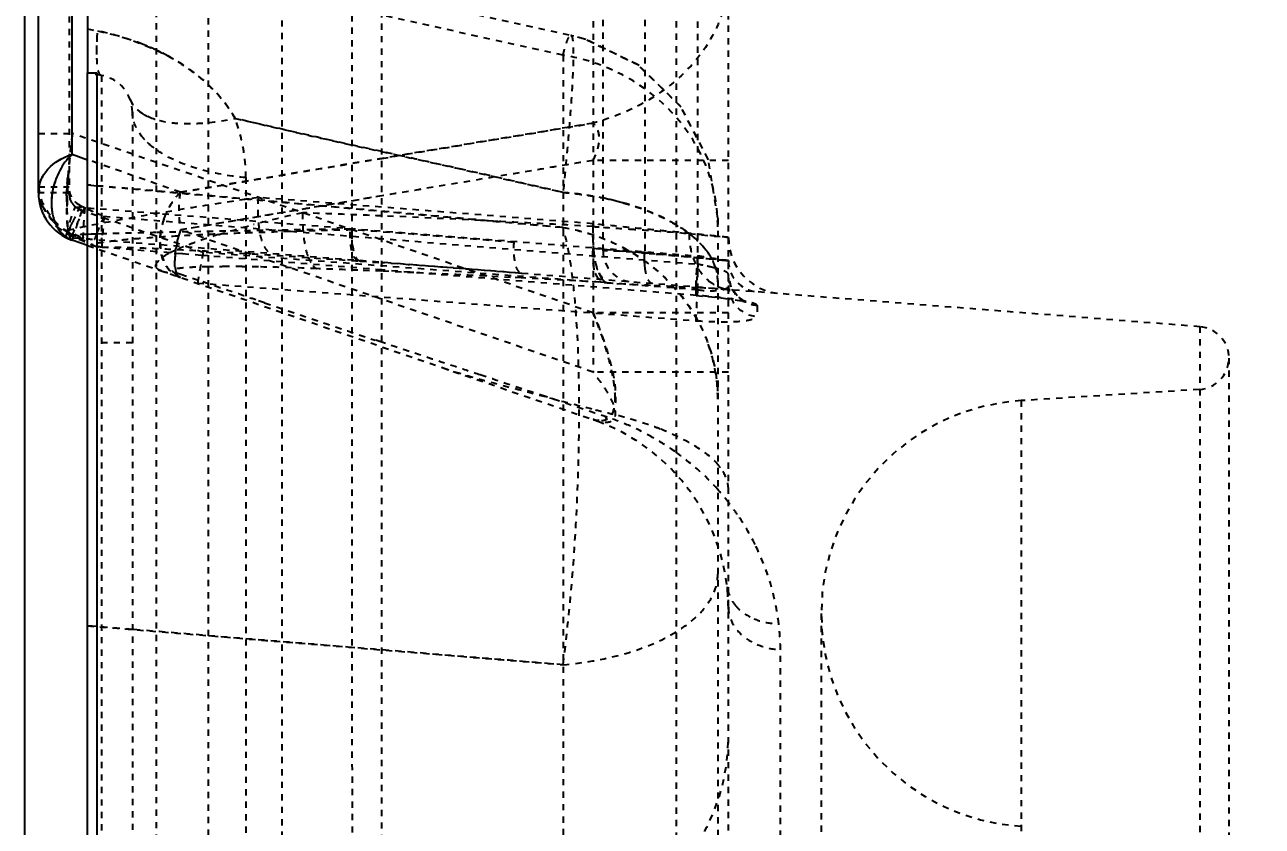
# Model space of a CAD drawing. Header units: millimetres. Extents: x 2748 to 3320, y 1427 to 1884.
# Drawn here: x 3198.16 to 3217.99, y 1723.69 to 1736.53 of the extents above; entities that cross this region are included whole.
import ezdxf

# ---------------------------------------------------------------- set-up
doc = ezdxf.new("R2010")
doc.units = ezdxf.units.MM
doc.linetypes.add('HIDDEN', pattern=[0.2, 0.1, -0.1])
doc.layers.add('21', color=7, linetype='Continuous')
doc.styles.get("Standard").update_dxf_attribs({"font": 'arial.ttf'})
doc.dimstyles.get("Standard").update_dxf_attribs({"dimtxt": 0.18, "dimasz": 0.18, "dimexe": 0.18, "dimexo": 0.0625, "dimgap": 0.09, "dimtad": 0, "dimtih": 1, "dimtoh": 1, "dimzin": 0, "dimdsep": 46, "dimtxsty": 'Standard', "dimcen": 0.09, "dimadec": 0, "dimazin": 0, "dimtfac": 1, "dimtofl": 0, "dimtmove": 0, "dimatfit": 3, "dimfxl": 0, "dimtolj": 1, "dimtzin": 0, "dimarcsym": 0})

# ---------------------------------------------------------------- blocks, each defined once
blk = doc.blocks.new('*D73')
at = {"color": 4, "lineweight": -2, "transparency": 16777216}
for p, q in [((3198.159, 1671.534), (3198.159, 1846.419)), ((3206.159, 1846.419), (3218.266, 1846.419)), ((3268.164, 1846.419), (3243.652, 1846.419)), ((3276.164, 1820.676), (3276.164, 1846.419))]:
    blk.add_line(p, q, dxfattribs=at)
at = {"color": 4, "transparency": 16777216}
for points in [[(3206.159, 1847.752), (3206.159, 1845.085), (3198.159, 1846.419)], [(3268.164, 1847.752), (3268.164, 1845.085), (3276.164, 1846.419)]]:
    blk.add_solid(points, dxfattribs=at)
at = {"layer": 'Defpoints', "color": 0, "transparency": 16777216}
for p in [(3276.164, 1846.419), (3276.164, 1820.676), (3198.159, 1671.534)]:
    blk.add_point(p, dxfattribs=at)
at = {"color": 6, "transparency": 16777216, "insert": (3230.959, 1846.419), "char_height": 8, "attachment_point": 5}
blk.add_mtext('\\A1;78.01', dxfattribs=at)

msp = doc.modelspace()

# ---------------------------------------------------------------- linework, layer by layer
at = {"layer": '21', "color": 8, "linetype": 'HIDDEN'}
for p, q in [((3203.394, 1774.883), (3203.407, 1698.918)), ((3203.881, 1699.048), (3203.881, 1774.383)), ((3200.269, 1586.253), (3200.269, 1773.081)), ((3202.279, 1759.399), (3202.279, 1586.253)), ((3201.099, 1758.635), (3201.099, 1621.184)), ((3208.604, 1676.887), (3208.604, 1757.231)), ((3209.434, 1618.215), (3209.434, 1756.243)), ((3207.424, 1748.806), (3207.424, 1732.907)), ((3208.094, 1748.806), (3208.094, 1732.881)), ((3208.945, 1732.282), (3208.945, 1746.223)), ((3207.265, 1743.986), (3207.265, 1730.964)), ((3198.869, 1742.063), (3198.869, 1733.837)), ((3199.164, 1738.064), (3206.91, 1736.359)), ((3206.785, 1736.042), (3199.164, 1737.721)), ((3199.164, 1736.462), (3199.326, 1736.432)), ((3206.785, 1736.042), (3206.785, 1706.56)), ((3199.164, 1735.717), (3199.164, 1735.757)), ((3199.388, 1735.717), (3199.164, 1735.757)), ((3199.314, 1735.747), (3199.314, 1735.757)), ((3199.388, 1735.717), (3199.388, 1711.417)), ((3199.884, 1735.126), (3199.884, 1712.008)), ((3198.379, 1734.787), (3198.921, 1734.787)), ((3207.265, 1731.914), (3198.921, 1734.787)), ((3200.653, 1733.844), (3199.164, 1734.367)), ((3209.434, 1734.355), (3207.265, 1734.355)), ((3199.314, 1733.95), (3199.884, 1733.899)), ((3201.702, 1734.08), (3201.702, 1711.817)), ((3198.379, 1733.933), (3198.43, 1733.643)), ((3198.379, 1733.933), (3198.869, 1733.933)), ((3198.869, 1733.837), (3198.379, 1733.837)), ((3207.265, 1733.34), (3201.899, 1733.762)), ((3198.429, 1733.644), (3198.667, 1733.296)), ((3198.43, 1733.64), (3198.67, 1733.294)), ((3198.97, 1733.611), (3208.945, 1732.826)), ((3201.019, 1732.881), (3199.072, 1733.552)), ((3199.428, 1733.462), (3208.945, 1732.692)), ((3209.264, 1733.429), (3209.264, 1706.117)), ((3198.671, 1733.293), (3198.846, 1733.179)), ((3198.844, 1733.18), (3198.92, 1733.144)), ((3198.86, 1733.199), (3198.846, 1733.179)), ((3198.846, 1733.179), (3198.846, 1733.179)), ((3198.856, 1733.226), (3198.86, 1733.199)), ((3199.222, 1733.172), (3199.146, 1733.169)), ((3199.302, 1733.174), (3199.222, 1733.172)), ((3199.389, 1733.177), (3199.302, 1733.174)), ((3199.438, 1733.178), (3199.389, 1733.177)), ((3207.265, 1730.964), (3200.653, 1733.24)), ((3208.806, 1733.184), (3209.434, 1733.121)), ((3216.99, 1731.69), (3198.819, 1733.12)), ((3198.92, 1733.144), (3198.92, 1733.145)), ((3199.093, 1733.099), (3198.92, 1733.144)), ((3199.164, 1732.993), (3207.265, 1730.204)), ((3199.243, 1733), (3199.25, 1733.008)), ((3199.402, 1732.962), (3199.401, 1732.961)), ((3199.884, 1732.923), (3199.402, 1732.962)), ((3200.269, 1732.892), (3199.884, 1732.923)), ((3200.684, 1732.858), (3200.269, 1732.892)), ((3200.988, 1732.834), (3200.684, 1732.858)), ((3203.881, 1732.6), (3200.988, 1732.834)), ((3208.945, 1732.282), (3201.019, 1732.881)), ((3209.434, 1732.749), (3207.265, 1732.947)), ((3207.265, 1732.947), (3207.443, 1732.931)), ((3208.094, 1732.881), (3207.424, 1732.907)), ((3207.443, 1732.931), (3208.162, 1732.865)), ((3208.162, 1732.865), (3208.277, 1732.855)), ((3208.277, 1732.855), (3209.289, 1732.763)), ((3208.945, 1732.826), (3209.434, 1732.749)), ((3209.434, 1732.749), (3208.945, 1732.826)), ((3209.266, 1732.766), (3209.324, 1732.76)), ((3209.289, 1732.763), (3209.434, 1732.749)), ((3203.881, 1732.579), (3203.496, 1732.596)), ((3203.534, 1732.741), (3203.881, 1732.715)), ((3208.919, 1732.193), (3203.881, 1732.6)), ((3204.393, 1732.557), (3203.881, 1732.579)), ((3200.66, 1732.525), (3200.578, 1732.553)), ((3200.942, 1732.431), (3200.66, 1732.525)), ((3200.929, 1732.391), (3208.919, 1731.787)), ((3206.115, 1732.473), (3205.945, 1732.482)), ((3207.489, 1732.396), (3207.387, 1732.402)), ((3208.919, 1732.193), (3208.917, 1732.192)), ((3208.917, 1732.191), (3209.118, 1732.174)), ((3209.118, 1732.174), (3209.356, 1732.148)), ((3202.001, 1732.073), (3201.863, 1732.12)), ((3209.668, 1732.1), (3209.704, 1732.091)), ((3209.897, 1732.028), (3209.897, 1731.853)), ((3209.434, 1731.914), (3207.265, 1731.914)), ((3216.99, 1731.69), (3216.99, 1613.962)), ((3199.884, 1731.43), (3199.314, 1731.43)), ((3203.878, 1731.442), (3203.774, 1731.477)), ((3217.454, 1731.188), (3217.454, 1614.465)), ((3209.434, 1730.964), (3207.265, 1730.964)), ((3216.982, 1730.685), (3214.126, 1730.506)), ((3207.296, 1730.306), (3206.502, 1730.571)), ((3214.126, 1730.506), (3214.126, 1615.146)), ((3207.489, 1730.242), (3207.296, 1730.306)), ((3210.922, 1727.096), (3210.922, 1618.556)), ((3199.884, 1726.839), (3199.314, 1726.885)), ((3210.268, 1720.119), (3210.268, 1726.514))]:
    msp.add_line(p, q, dxfattribs=at)
at = {"layer": '21', "color": 7, "linetype": 'Continuous'}
for p, q in [((3199.164, 1754.024), (3199.164, 1735.757)), ((3198.379, 1733.837), (3198.379, 1742.075)), ((3198.921, 1734.453), (3198.921, 1738.189)), ((3199.164, 1735.757), (3199.314, 1735.757)), ((3199.314, 1735.757), (3199.314, 1711.377)), ((3199.164, 1712.15), (3199.164, 1735.717)), ((3198.921, 1734.453), (3199.164, 1734.367)), ((3199.164, 1733.964), (3199.314, 1733.95)), ((3199.164, 1732.993), (3198.921, 1733.077)), ((3199.314, 1726.885), (3199.164, 1726.897))]:
    msp.add_line(p, q, dxfattribs=at)
at = {"layer": '21', "color": 8, "linetype": 'HIDDEN'}
for points in [[(3209.264, 1733.429), (3209.11, 1734.376), (3208.666, 1735.226), (3207.978, 1735.891), (3207.114, 1736.306), (3206.909, 1736.359)], [(3209.113, 1734.367), (3208.678, 1735.21), (3208.002, 1735.874), (3207.152, 1736.294), (3206.91, 1736.359)], [(3209.704, 1732.091), (3209.718, 1732.087), (3209.679, 1732.105), (3209.575, 1732.183), (3209.478, 1732.323), (3209.434, 1732.527)], [(3209.356, 1732.148), (3209.543, 1732.122), (3209.668, 1732.1)]]:
    msp.add_lwpolyline(points, dxfattribs=at)
for centre, radius, start, end in [((3198.639, 1732.615), 3.868, 67.4074, 68.5414), ((3198.722, 1732.812), 3.654, 65.1173, 67.418), ((3198.788, 1732.955), 3.497, 63.7657, 65.1042), ((3198.817, 1733.015), 3.43, 61.3605, 63.7692), ((3199.284, 1735.126), 0.6, 0, 80), ((3575.834, -485.135), 2250.473, 99.426016, 99.596702), ((3198.979, 1734.078), 2.722, 0.0434, 20.4309), ((3574.098, -462.027), 2226.805, 99.481849, 99.654377), ((3199.707, 1733.656), 1.123, 160.9755, 170.7268), ((3199.116, 1733.934), 0.736, 180.0351, 187.3029), ((3215.778, 1725.678), 18.524, 154.5692, 155.2651), ((3203.692, 1743.408), 10.822, 244.5907, 245.2619), ((3203.483, 1742.963), 10.33, 244.5806, 245.0119), ((3203.627, 1743.266), 10.666, 245.2646, 246.1486), ((3206.481, 1729.075), 4.771, 74.5178, 78.4053), ((3199.262, 1734.011), 0.907, 224.5654, 230.8202), ((3203.637, 1743.29), 10.692, 246.1476, 246.8165), ((3215.631, 1732.143), 16.257, 175.3468, 176.2672), ((3201.474, 1733.05), 1.148, 161.079, 170.4331), ((3201.499, 1733.022), 1.176, 160.225, 169.3241), ((3207.017, 1713.511), 20.485, 102.4176, 104.6782), ((3194.764, 1518.006), 215.653, 87.57695, 87.9145), ((3194.883, 1520.783), 212.874, 86.66528, 87.57729), ((3206.693, 1733.291), 2.571, 0.0052, 2.9835), ((3203.662, 1743.317), 11.224, 244.592, 246.8167), ((3202.774, 1740.716), 8.475, 242.4967, 245.4312), ((3202.713, 1740.594), 8.339, 242.4829, 243.0384), ((3200.43, 1694.061), 39.129, 91.8811, 92.1941), ((3203.152, 1607.607), 125.626, 91.49634, 91.69432), ((3202.805, 1621.043), 112.185, 91.2957, 91.49825), ((3207.63, 1388.569), 344.71, 90.70672, 91.22371), ((3204.119, 1724.075), 9.53, 107.4184, 109.8566), ((3173.733, 1340.754), 393.612, 85.29856, 85.67588), ((3210.757, 1780.062), 46.896, 265.7302, 265.9307), ((3212.835, 1809.473), 76.38, 265.94152, 266.25963), ((3199.441, 1733.462), 0.502, 246.8167, 265.3788), ((3202.924, 1727.237), 6.149, 111.1707, 111.9936), ((3203.658, 1725.33), 8.193, 109.8041, 111.1416), ((3210.339, 1733.121), 0.904, 180, 265.5), ((3207.927, 1732.907), 0.502, 180, 265.5), ((3213.051, 1780.645), 48.021, 264.0756, 264.3018), ((3201.393, 1717.415), 15.238, 90.0428, 91.1011), ((3201.398, 1706.283), 26.371, 89.4718, 90.0372), ((3201.351, 1697.647), 35.006, 89.0951, 89.5243), ((3194.357, 1509.191), 223.591, 87.65744, 87.82686), ((3174.805, 1334.644), 399.132, 85.50026, 85.82245), ((3225.054, 1731.377), 16.163, 175.3315, 176.2416), ((3203.609, 1707.834), 25.424, 77.6908, 77.8849), ((3208.426, 1732.376), 0.843, 19.4164, 24.8137), ((3209.937, 1732.749), 0.502, 180, 265.5), ((3194.45, 1511.327), 221.453, 87.02476, 87.42658), ((3194.537, 1512.998), 219.781, 86.64821, 86.98032), ((3214.502, 1852.192), 120.001, 266.64975, 267.01023), ((3208.569, 1732.412), 0.695, 0.0063, 3.7554), ((3206.894, 1696.507), 35.868, 86.2013, 86.7498), ((3209.534, 1732.918), 0.641, 245.4017, 253.1089), ((3208.034, 1713.923), 18.415, 85.6739, 86.1514), ((3209.515, 1732.855), 0.576, 253.1168, 259.8117), ((3209.504, 1732.796), 0.515, 259.8291, 265.463), ((3208.322, 1717.781), 14.547, 85.5014, 85.6603), ((3344.968, 2154.174), 445.656, 251.28861, 251.52907), ((3216.95, 1731.188), 0.504, 273.5697, 85.5), ((3206.636, 1730.527), 2.628, 0.0652, 21.3891), ((3233.684, 1833.328), 106.294, 255.22068, 255.63014), ((3214.339, 1727.096), 3.417, 93.5697, 266.4303), ((3206.218, 1727.163), 3.216, 0, 71), ((3220.668, 1782.68), 54, 255.6723, 255.9654), ((3206.149, 1726.225), 4.234, 66.2509, 71.5564), ((3206.187, 1726.318), 4.134, 60.5406, 66.2102), ((3206.152, 1726.249), 4.211, 54.8144, 60.5927), ((3206.229, 1726.359), 4.077, 41.8918, 54.8017), ((3208.585, 1728.89), 0.902, 36.8871, 40.0021), ((3206.268, 1726.396), 4.023, 37.9187, 41.8724), ((3206.296, 1726.418), 3.987, 34.5705, 37.9124), ((3206.327, 1726.44), 3.949, 26.4814, 34.5741), ((3206.4, 1726.475), 3.868, 6.7397, 26.4933), ((3209.89, 1727.578), 0.479, 186.4912, 192.3466), ((3206.218, 1725.12), 3.216, 289.0001, 0)]:
    msp.add_arc(centre, radius, start, end, dxfattribs=at)
at = {"layer": '21', "color": 7, "linetype": 'Continuous'}
msp.add_arc((3199.183, 1733.837), 0.804, 180, 250.9999, dxfattribs=at)
at = {"layer": '21', "color": 8, "linetype": 'HIDDEN'}
for points, knots in [([(3209.434, 1737.34), (3209.434, 1737.085), (3209.326, 1736.543), (3208.857, 1735.823), (3208.14, 1735.265), (3207.564, 1735.033), (3207.265, 1734.952)], [0, 0, 0, 0, 0.221849, 0.466962, 0.731326, 1, 1, 1, 1]), ([(3199.388, 1735.717), (3199.365, 1735.721), (3199.33, 1735.801), (3199.316, 1735.936), (3199.311, 1736.163), (3199.32, 1736.334), (3199.326, 1736.432)], [0, 0, 0, 0, 0.093058, 0.290195, 0.599469, 1, 1, 1, 1]), ([(3199.314, 1736.055), (3199.314, 1736.082), (3199.314, 1736.208), (3199.32, 1736.334), (3199.326, 1736.432)], [0, 0, 0, 0, 0.218628, 1, 1, 1, 1]), ([(3199.326, 1736.432), (3199.771, 1736.335), (3200.625, 1736.039), (3201.317, 1735.407), (3201.53, 1735.028)], [0, 0, 0, 0, 0.51178, 1, 1, 1, 1]), ([(3206.784, 1736.042), (3206.796, 1736.089), (3206.817, 1736.169), (3206.852, 1736.273), (3206.875, 1736.33), (3206.9, 1736.361), (3206.91, 1736.359)], [0, 0, 0, 0, 0.4209, 0.72675, 0.916468, 1, 1, 1, 1]), ([(3206.91, 1736.359), (3206.916, 1736.357), (3206.928, 1736.339), (3206.941, 1736.28), (3206.949, 1736.149), (3206.948, 1735.937), (3206.937, 1735.646), (3206.914, 1735.284), (3206.881, 1734.854), (3206.837, 1734.367), (3206.803, 1734.023), (3206.785, 1733.843)], [0, 0, 0, 0, 0.007617, 0.022042, 0.074706, 0.159367, 0.274817, 0.419282, 0.590407, 0.785313, 1, 1, 1, 1]), ([(3201.53, 1735.028), (3201.471, 1735.133), (3201.189, 1735.538), (3200.787, 1735.848), (3200.461, 1736.025)], [0, 0, 0, 0, 0.24497, 1, 1, 1, 1]), ([(3209.264, 1733.292), (3209.264, 1733.606), (3209.142, 1734.265), (3208.603, 1735.136), (3207.775, 1735.77), (3207.114, 1735.988), (3206.785, 1736.042)], [0, 0, 0, 0, 0.235056, 0.48931, 0.750006, 1, 1, 1, 1]), ([(3199.847, 1735.333), (3199.924, 1735.124), (3200.28, 1734.978), (3200.667, 1734.944), (3201.045, 1734.947), (3201.335, 1734.988), (3201.53, 1735.029)], [0, 0, 0, 0, 0.372603, 0.511833, 0.666419, 1, 1, 1, 1]), ([(3199.847, 1735.333), (3199.855, 1735.311), (3199.899, 1735.22), (3199.978, 1735.15), (3200.043, 1735.108)], [0, 0, 0, 0, 0.228562, 1, 1, 1, 1]), ([(3201.702, 1734.08), (3201.467, 1734.1), (3201.017, 1734.175), (3200.499, 1734.367), (3200.176, 1734.587), (3199.967, 1734.797), (3199.884, 1735.002), (3199.884, 1735.126)], [0, 0, 0, 0, 0.314641, 0.605153, 0.72827, 0.833776, 1, 1, 1, 1]), ([(3200.043, 1735.108), (3200.058, 1735.099), (3200.124, 1735.061), (3200.195, 1735.032), (3200.251, 1735.014)], [0, 0, 0, 0, 0.232296, 1, 1, 1, 1]), ([(3201.53, 1735.028), (3201.968, 1734.929), (3202.733, 1734.751), (3203.828, 1734.506), (3205.145, 1734.222), (3206.128, 1733.991), (3206.785, 1733.843)], [0, 0, 0, 0, 0.250037, 0.437518, 0.624968, 1, 1, 1, 1]), ([(3207.265, 1734.355), (3207.294, 1734.41), (3207.344, 1734.522), (3207.375, 1734.694), (3207.352, 1734.848), (3207.296, 1734.925), (3207.265, 1734.952)], [0, 0, 0, 0, 0.291597, 0.57104, 0.807886, 1, 1, 1, 1]), ([(3207.265, 1734.355), (3207.296, 1734.413), (3207.344, 1734.526), (3207.373, 1734.694), (3207.351, 1734.844), (3207.298, 1734.923), (3207.265, 1734.952)], [0, 0, 0, 0, 0.308163, 0.570174, 0.794145, 1, 1, 1, 1]), ([(3198.921, 1734.787), (3198.894, 1734.574), (3198.85, 1734.179), (3198.821, 1733.711), (3198.828, 1733.405), (3198.846, 1733.242), (3198.871, 1733.138), (3198.903, 1733.083), (3198.921, 1733.077)], [0, 0, 0, 0, 0.371668, 0.686543, 0.808965, 0.902794, 0.965695, 1, 1, 1, 1]), ([(3198.921, 1734.787), (3198.9, 1734.62), (3198.864, 1734.3), (3198.831, 1733.855), (3198.827, 1733.493), (3198.842, 1733.283), (3198.86, 1733.199)], [0, 0, 0, 0, 0.317399, 0.605364, 0.839112, 1, 1, 1, 1]), ([(3198.921, 1734.787), (3198.915, 1734.732), (3198.889, 1734.515), (3198.868, 1734.299), (3198.856, 1734.137)], [0, 0, 0, 0, 0.256094, 1, 1, 1, 1]), ([(3198.921, 1734.787), (3198.915, 1734.73), (3198.891, 1734.507), (3198.869, 1734.283), (3198.857, 1734.116)], [0, 0, 0, 0, 0.256461, 1, 1, 1, 1]), ([(3200.014, 1734.767), (3200.029, 1734.747), (3200.097, 1734.663), (3200.179, 1734.592), (3200.246, 1734.543)], [0, 0, 0, 0, 0.230517, 1, 1, 1, 1]), ([(3198.379, 1733.837), (3198.379, 1733.904), (3198.407, 1734.043), (3198.565, 1734.293), (3198.774, 1734.41), (3198.921, 1734.451)], [0, 0, 0, 0, 0.231393, 0.473553, 1, 1, 1, 1]), ([(3206.785, 1733.843), (3206.301, 1733.952), (3205.335, 1734.179), (3204.366, 1734.39), (3203.881, 1734.496)], [0, 0, 0, 0, 0.500082, 1, 1, 1, 1]), ([(3198.829, 1733.786), (3198.83, 1733.815), (3198.836, 1733.934), (3198.844, 1734.053), (3198.852, 1734.144)], [0, 0, 0, 0, 0.236618, 1, 1, 1, 1]), ([(3198.857, 1734.116), (3198.853, 1734.065), (3198.841, 1733.877), (3198.834, 1733.688), (3198.836, 1733.552)], [0, 0, 0, 0, 0.275733, 1, 1, 1, 1]), ([(3198.856, 1734.137), (3198.852, 1734.088), (3198.841, 1733.907), (3198.835, 1733.726), (3198.835, 1733.595)], [0, 0, 0, 0, 0.273074, 1, 1, 1, 1]), ([(3198.862, 1733.204), (3198.733, 1733.277), (3198.518, 1733.494), (3198.395, 1733.776), (3198.379, 1733.922)], [0, 0, 0, 0, 0.503778, 1, 1, 1, 1]), ([(3198.599, 1733.837), (3198.588, 1733.752), (3198.578, 1733.588), (3198.631, 1733.357), (3198.744, 1733.173), (3198.861, 1733.097), (3198.921, 1733.077)], [0, 0, 0, 0, 0.287333, 0.550633, 0.783933, 1, 1, 1, 1]), ([(3201.899, 1733.762), (3201.333, 1733.677), (3200.517, 1733.549), (3199.503, 1733.37), (3199.052, 1733.282), (3198.853, 1733.233)], [0, 0, 0, 0, 0.554735, 0.801575, 1, 1, 1, 1]), ([(3199.049, 1733.633), (3198.995, 1733.659), (3198.9, 1733.749), (3198.87, 1733.873), (3198.869, 1733.933)], [0, 0, 0, 0, 0.499329, 1, 1, 1, 1]), ([(3199.072, 1733.552), (3199.014, 1733.572), (3198.911, 1733.652), (3198.869, 1733.776), (3198.869, 1733.837)], [0, 0, 0, 0, 0.499988, 1, 1, 1, 1]), ([(3200.653, 1733.844), (3200.625, 1733.817), (3200.513, 1733.692), (3200.429, 1733.542), (3200.388, 1733.422)], [0, 0, 0, 0, 0.238255, 1, 1, 1, 1]), ([(3200.392, 1733.42), (3200.407, 1733.461), (3200.471, 1733.615), (3200.566, 1733.757), (3200.653, 1733.844)], [0, 0, 0, 0, 0.260236, 1, 1, 1, 1]), ([(3200.653, 1733.844), (3200.632, 1733.756), (3200.619, 1733.552), (3200.636, 1733.35), (3200.653, 1733.24)], [0, 0, 0, 0, 0.449763, 1, 1, 1, 1]), ([(3200.653, 1733.844), (3200.633, 1733.756), (3200.62, 1733.552), (3200.637, 1733.35), (3200.653, 1733.24)], [0, 0, 0, 0, 0.449642, 1, 1, 1, 1]), ([(3201.899, 1733.762), (3201.891, 1733.652), (3201.891, 1733.441), (3201.917, 1733.191), (3201.97, 1733.024), (3202.02, 1732.925), (3202.081, 1732.863), (3202.122, 1732.86)], [0, 0, 0, 0, 0.338034, 0.64948, 0.772773, 0.871022, 1, 1, 1, 1]), ([(3209.264, 1732.412), (3209.264, 1732.492), (3209.232, 1732.666), (3209.095, 1732.915), (3208.865, 1733.15), (3208.424, 1733.45), (3207.718, 1733.714), (3207.105, 1733.815), (3206.785, 1733.843)], [0, 0, 0, 0, 0.078876, 0.168298, 0.273662, 0.396531, 0.686288, 1, 1, 1, 1]), ([(3206.785, 1733.843), (3206.839, 1733.838), (3207.059, 1733.816), (3207.277, 1733.782), (3207.44, 1733.748)], [0, 0, 0, 0, 0.247869, 1, 1, 1, 1]), ([(3198.835, 1733.595), (3198.835, 1733.558), (3198.837, 1733.435), (3198.842, 1733.311), (3198.856, 1733.226)], [0, 0, 0, 0, 0.299585, 1, 1, 1, 1]), ([(3199.049, 1733.633), (3199.02, 1733.571), (3198.978, 1733.482), (3198.928, 1733.373), (3198.899, 1733.309), (3198.878, 1733.259), (3198.858, 1733.219), (3198.855, 1733.198), (3198.843, 1733.18), (3198.846, 1733.179)], [0, 0, 0, 0, 0.414612, 0.587369, 0.727652, 0.835126, 0.920215, 0.978357, 1, 1, 1, 1]), ([(3198.882, 1733.365), (3198.888, 1733.385), (3198.914, 1733.468), (3198.944, 1733.55), (3198.97, 1733.611)], [0, 0, 0, 0, 0.235696, 1, 1, 1, 1]), ([(3198.92, 1733.145), (3198.92, 1733.15), (3198.927, 1733.164), (3198.936, 1733.192), (3198.953, 1733.231), (3198.986, 1733.308), (3199.042, 1733.432), (3199.091, 1733.539), (3199.119, 1733.599)], [0, 0, 0, 0, 0.029803, 0.092271, 0.178316, 0.286601, 0.59629, 1, 1, 1, 1]), ([(3199.119, 1733.6), (3199.114, 1733.536), (3199.107, 1733.443), (3199.1, 1733.325), (3199.095, 1733.25), (3199.093, 1733.19), (3199.089, 1733.141), (3199.094, 1733.119), (3199.09, 1733.099), (3199.093, 1733.099)], [0, 0, 0, 0, 0.381928, 0.555249, 0.706607, 0.830802, 0.922965, 0.979954, 1, 1, 1, 1]), ([(3207.755, 1733.673), (3207.826, 1733.653), (3208.097, 1733.57), (3208.36, 1733.46), (3208.541, 1733.357)], [0, 0, 0, 0, 0.263545, 1, 1, 1, 1]), ([(3198.833, 1733.186), (3198.836, 1733.198), (3198.851, 1733.258), (3198.867, 1733.318), (3198.882, 1733.365)], [0, 0, 0, 0, 0.199043, 1, 1, 1, 1]), ([(3198.881, 1733.268), (3198.886, 1733.28), (3198.91, 1733.333), (3198.934, 1733.387), (3198.953, 1733.429)], [0, 0, 0, 0, 0.206625, 1, 1, 1, 1]), ([(3199.072, 1733.552), (3199.052, 1733.493), (3199.022, 1733.407), (3198.986, 1733.295), (3198.962, 1733.222), (3198.945, 1733.164), (3198.928, 1733.117), (3198.927, 1733.095), (3198.918, 1733.078), (3198.921, 1733.077)], [0, 0, 0, 0, 0.370668, 0.549335, 0.706999, 0.833127, 0.924707, 0.980628, 1, 1, 1, 1]), ([(3199.428, 1733.462), (3199.417, 1733.437), (3199.378, 1733.343), (3199.338, 1733.25), (3199.31, 1733.181)], [0, 0, 0, 0, 0.267189, 1, 1, 1, 1]), ([(3202.612, 1733.516), (3202.607, 1733.388), (3202.617, 1733.149), (3202.661, 1732.912), (3202.7, 1732.809)], [0, 0, 0, 0, 0.538856, 1, 1, 1, 1]), ([(3208.541, 1733.357), (3208.597, 1733.326), (3208.793, 1733.205), (3208.972, 1733.052), (3209.074, 1732.92)], [0, 0, 0, 0, 0.278219, 1, 1, 1, 1]), ([(3198.819, 1733.124), (3198.819, 1733.127), (3198.823, 1733.148), (3198.829, 1733.169), (3198.833, 1733.186)], [0, 0, 0, 0, 0.138732, 1, 1, 1, 1]), ([(3198.846, 1733.179), (3198.844, 1733.18), (3198.85, 1733.191), (3198.853, 1733.204), (3198.867, 1733.234), (3198.875, 1733.255), (3198.881, 1733.268)], [0, 0, 0, 0, 0.067004, 0.248514, 0.556026, 1, 1, 1, 1]), ([(3199.245, 1733.087), (3199.212, 1733.089), (3199.072, 1733.111), (3198.941, 1733.172), (3198.853, 1733.233)], [0, 0, 0, 0, 0.242234, 1, 1, 1, 1]), ([(3198.932, 1733.162), (3198.93, 1733.157), (3198.926, 1733.153), (3198.922, 1733.143), (3198.92, 1733.144)], [0, 0, 0, 0, 0.743708, 1, 1, 1, 1]), ([(3199.31, 1733.181), (3199.303, 1733.162), (3199.281, 1733.106), (3199.258, 1733.051), (3199.246, 1733.013)], [0, 0, 0, 0, 0.344974, 1, 1, 1, 1]), ([(3203.41, 1733.241), (3203.014, 1733.233), (3202.425, 1733.218), (3201.648, 1733.19), (3201.086, 1733.169), (3200.547, 1733.14), (3200.116, 1733.113), (3199.794, 1733.086), (3199.579, 1733.064), (3199.4, 1733.041), (3199.291, 1733.025), (3199.25, 1733.008)], [0, 0, 0, 0, 0.285178, 0.423897, 0.559152, 0.689471, 0.81248, 0.869539, 0.921949, 0.967821, 1, 1, 1, 1]), ([(3199.401, 1732.961), (3199.399, 1732.961), (3199.4, 1732.969), (3199.398, 1732.979), (3199.399, 1733.001), (3199.4, 1733.041), (3199.403, 1733.11), (3199.407, 1733.168), (3199.409, 1733.201)], [0, 0, 0, 0, 0.018942, 0.070294, 0.153818, 0.268716, 0.585497, 1, 1, 1, 1]), ([(3200.653, 1732.48), (3200.592, 1732.501), (3200.474, 1732.576), (3200.362, 1732.762), (3200.317, 1732.993), (3200.328, 1733.157), (3200.343, 1733.24)], [0, 0, 0, 0, 0.218649, 0.451382, 0.712697, 1, 1, 1, 1]), ([(3200.342, 1733.24), (3200.328, 1733.156), (3200.32, 1732.992), (3200.365, 1732.761), (3200.476, 1732.576), (3200.592, 1732.501), (3200.653, 1732.48)], [0, 0, 0, 0, 0.288969, 0.551193, 0.783112, 1, 1, 1, 1]), ([(3200.653, 1733.24), (3200.626, 1733.151), (3200.584, 1732.982), (3200.559, 1732.778), (3200.566, 1732.64), (3200.584, 1732.551), (3200.62, 1732.492), (3200.653, 1732.48)], [0, 0, 0, 0, 0.353589, 0.653784, 0.773272, 0.869591, 1, 1, 1, 1]), ([(3200.653, 1732.48), (3200.62, 1732.492), (3200.584, 1732.551), (3200.566, 1732.64), (3200.559, 1732.778), (3200.584, 1732.982), (3200.626, 1733.151), (3200.653, 1733.24)], [0, 0, 0, 0, 0.13041, 0.22673, 0.346217, 0.646412, 1, 1, 1, 1]), ([(3201.266, 1733.168), (3201.311, 1733.182), (3201.497, 1733.238), (3201.684, 1733.29), (3201.826, 1733.327)], [0, 0, 0, 0, 0.243028, 1, 1, 1, 1]), ([(3203.502, 1732.752), (3203.477, 1732.754), (3203.426, 1732.807), (3203.394, 1732.914), (3203.372, 1733.069), (3203.373, 1733.187), (3203.378, 1733.252)], [0, 0, 0, 0, 0.141264, 0.35027, 0.633635, 1, 1, 1, 1]), ([(3203.534, 1732.741), (3203.509, 1732.744), (3203.46, 1732.799), (3203.409, 1732.968), (3203.403, 1733.126), (3203.41, 1733.241)], [0, 0, 0, 0, 0.143846, 0.355385, 1, 1, 1, 1]), ([(3206.785, 1733.281), (3207.114, 1733.227), (3207.775, 1733.009), (3208.603, 1732.375), (3209.142, 1731.504), (3209.264, 1730.844), (3209.264, 1730.53)], [0, 0, 0, 0, 0.249996, 0.510693, 0.764946, 1, 1, 1, 1]), ([(3206.785, 1733.281), (3207.027, 1733.241), (3207.517, 1733.102), (3208.184, 1732.718), (3208.736, 1732.171), (3208.991, 1731.72), (3209.083, 1731.486)], [0, 0, 0, 0, 0.242747, 0.496493, 0.751822, 1, 1, 1, 1]), ([(3206.785, 1726.274), (3206.87, 1726.935), (3206.998, 1728.286), (3207.062, 1730.232), (3207.023, 1731.743), (3206.911, 1732.727), (3206.833, 1733.118), (3206.785, 1733.281)], [0, 0, 0, 0, 0.284376, 0.577866, 0.830325, 0.927543, 1, 1, 1, 1]), ([(3207.265, 1733.34), (3207.257, 1733.23), (3207.257, 1733.019), (3207.284, 1732.768), (3207.336, 1732.602), (3207.386, 1732.502), (3207.447, 1732.441), (3207.489, 1732.438)], [0, 0, 0, 0, 0.338059, 0.649518, 0.772806, 0.871044, 1, 1, 1, 1]), ([(3207.265, 1733.296), (3207.258, 1733.158), (3207.265, 1732.906), (3207.311, 1732.652), (3207.357, 1732.548)], [0, 0, 0, 0, 0.547175, 1, 1, 1, 1]), ([(3209.434, 1733.121), (3209.434, 1733.122), (3209.429, 1733.121), (3209.424, 1733.123), (3209.41, 1733.123), (3209.385, 1733.127), (3209.341, 1733.131), (3209.275, 1733.138), (3209.189, 1733.147), (3209.086, 1733.157), (3208.966, 1733.17), (3208.774, 1733.189), (3208.497, 1733.217), (3208.125, 1733.253), (3207.709, 1733.294), (3207.417, 1733.324), (3207.265, 1733.34)], [0, 0, 0, 0, 0.001136, 0.004503, 0.010091, 0.017886, 0.040045, 0.070875, 0.110232, 0.157819, 0.213307, 0.276368, 0.423708, 0.596346, 0.79026, 1, 1, 1, 1]), ([(3207.852, 1733.255), (3207.942, 1733.25), (3208.26, 1733.228), (3208.579, 1733.207), (3208.806, 1733.184)], [0, 0, 0, 0, 0.282687, 1, 1, 1, 1]), ([(3208.806, 1733.184), (3208.804, 1733.113), (3208.82, 1732.932), (3208.906, 1732.658), (3209.043, 1732.487), (3209.123, 1732.423)], [0, 0, 0, 0, 0.250667, 0.63773, 1, 1, 1, 1]), ([(3199.402, 1732.962), (3199.454, 1732.966), (3199.576, 1732.966), (3199.855, 1732.961), (3200.252, 1732.946), (3200.759, 1732.921), (3201.478, 1732.88), (3202.406, 1732.821), (3203.155, 1732.768), (3203.534, 1732.741)], [0, 0, 0, 0, 0.038294, 0.087982, 0.202343, 0.326467, 0.45586, 0.723966, 1, 1, 1, 1]), ([(3205.995, 1733.047), (3205.99, 1732.981), (3205.989, 1732.863), (3206.011, 1732.709), (3206.043, 1732.601), (3206.094, 1732.548), (3206.119, 1732.546)], [0, 0, 0, 0, 0.366329, 0.649721, 0.858749, 1, 1, 1, 1]), ([(3200.258, 1732.665), (3200.258, 1732.682), (3200.278, 1732.719), (3200.348, 1732.795), (3200.421, 1732.846), (3200.478, 1732.876)], [0, 0, 0, 0, 0.160103, 0.382943, 1, 1, 1, 1]), ([(3200.478, 1732.876), (3200.489, 1732.881), (3200.536, 1732.904), (3200.584, 1732.924), (3200.621, 1732.939)], [0, 0, 0, 0, 0.236738, 1, 1, 1, 1]), ([(3201.019, 1732.881), (3200.997, 1732.774), (3200.968, 1732.63), (3200.94, 1732.467), (3200.93, 1732.41), (3200.929, 1732.391)], [0, 0, 0, 0, 0.657213, 0.883402, 1, 1, 1, 1]), ([(3202.7, 1732.809), (3202.706, 1732.794), (3202.727, 1732.744), (3202.755, 1732.695), (3202.78, 1732.666)], [0, 0, 0, 0, 0.290007, 1, 1, 1, 1]), ([(3207.265, 1732.947), (3207.259, 1732.86), (3207.261, 1732.713), (3207.29, 1732.567), (3207.316, 1732.514)], [0, 0, 0, 0, 0.596783, 1, 1, 1, 1]), ([(3207.389, 1732.446), (3207.364, 1732.448), (3207.313, 1732.501), (3207.281, 1732.609), (3207.259, 1732.763), (3207.261, 1732.881), (3207.265, 1732.947)], [0, 0, 0, 0, 0.141283, 0.350299, 0.633679, 1, 1, 1, 1]), ([(3208.222, 1732.38), (3208.196, 1732.382), (3208.144, 1732.435), (3208.111, 1732.543), (3208.088, 1732.698), (3208.09, 1732.815), (3208.094, 1732.881)], [0, 0, 0, 0, 0.143127, 0.352314, 0.634976, 1, 1, 1, 1]), ([(3208.099, 1732.634), (3208.097, 1732.652), (3208.089, 1732.735), (3208.09, 1732.817), (3208.094, 1732.881)], [0, 0, 0, 0, 0.225685, 1, 1, 1, 1]), ([(3209.434, 1732.749), (3209.434, 1732.751), (3209.421, 1732.749), (3209.408, 1732.754), (3209.376, 1732.755), (3209.336, 1732.76), (3209.283, 1732.765), (3209.192, 1732.774), (3209.052, 1732.788), (3208.856, 1732.807), (3208.626, 1732.829), (3208.369, 1732.854), (3208.188, 1732.872), (3208.094, 1732.881)], [0, 0, 0, 0, 0.004519, 0.017892, 0.04002, 0.070797, 0.110088, 0.15761, 0.276019, 0.423226, 0.595836, 0.789897, 1, 1, 1, 1]), ([(3208.283, 1732.862), (3208.386, 1732.852), (3208.714, 1732.82), (3209.042, 1732.788), (3209.266, 1732.766)], [0, 0, 0, 0, 0.315314, 1, 1, 1, 1]), ([(3208.919, 1732.325), (3208.918, 1732.325), (3208.917, 1732.331), (3208.916, 1732.343), (3208.917, 1732.374), (3208.918, 1732.418), (3208.921, 1732.476), (3208.925, 1732.546), (3208.933, 1732.664), (3208.94, 1732.759), (3208.945, 1732.826)], [0, 0, 0, 0, 0.006205, 0.022874, 0.085196, 0.178968, 0.293598, 0.430861, 0.598455, 1, 1, 1, 1]), ([(3208.945, 1732.826), (3208.942, 1732.786), (3208.931, 1732.643), (3208.921, 1732.501), (3208.918, 1732.398)], [0, 0, 0, 0, 0.280524, 1, 1, 1, 1]), ([(3209.074, 1732.92), (3209.086, 1732.904), (3209.13, 1732.844), (3209.168, 1732.779), (3209.191, 1732.73)], [0, 0, 0, 0, 0.262326, 1, 1, 1, 1]), ([(3209.324, 1732.76), (3209.34, 1732.759), (3209.366, 1732.755), (3209.404, 1732.755), (3209.419, 1732.748), (3209.434, 1732.752), (3209.434, 1732.749)], [0, 0, 0, 0, 0.433773, 0.746577, 0.936085, 1, 1, 1, 1]), ([(3200.355, 1732.583), (3200.343, 1732.587), (3200.31, 1732.6), (3200.274, 1732.621), (3200.263, 1732.643)], [0, 0, 0, 0, 0.329551, 1, 1, 1, 1]), ([(3200.355, 1732.583), (3200.373, 1732.577), (3200.446, 1732.556), (3200.522, 1732.55), (3200.578, 1732.553)], [0, 0, 0, 0, 0.256361, 1, 1, 1, 1]), ([(3201.1, 1732.651), (3201.039, 1732.649), (3200.921, 1732.646), (3200.776, 1732.639), (3200.671, 1732.63), (3200.601, 1732.621), (3200.557, 1732.611), (3200.519, 1732.599), (3200.519, 1732.589)], [0, 0, 0, 0, 0.310741, 0.601622, 0.734023, 0.852235, 0.948869, 1, 1, 1, 1]), ([(3200.519, 1732.589), (3200.519, 1732.581), (3200.545, 1732.566), (3200.564, 1732.558), (3200.578, 1732.553)], [0, 0, 0, 0, 0.344421, 1, 1, 1, 1]), ([(3202.835, 1732.622), (3202.756, 1732.625), (3202.446, 1732.637), (3202.135, 1732.645), (3201.904, 1732.649)], [0, 0, 0, 0, 0.254116, 1, 1, 1, 1]), ([(3202.78, 1732.666), (3202.784, 1732.661), (3202.801, 1732.643), (3202.82, 1732.629), (3202.835, 1732.622)], [0, 0, 0, 0, 0.283619, 1, 1, 1, 1]), ([(3209.192, 1732.637), (3209.179, 1732.64), (3209.125, 1732.653), (3209.071, 1732.665), (3209.029, 1732.674)], [0, 0, 0, 0, 0.237271, 1, 1, 1, 1]), ([(3209.221, 1732.656), (3209.227, 1732.639), (3209.247, 1732.575), (3209.259, 1732.507), (3209.262, 1732.457)], [0, 0, 0, 0, 0.258617, 1, 1, 1, 1]), ([(3209.434, 1732.527), (3209.434, 1732.547), (3209.368, 1732.588), (3209.315, 1732.603), (3209.275, 1732.615)], [0, 0, 0, 0, 0.325559, 1, 1, 1, 1]), ([(3200.951, 1732.378), (3200.948, 1732.379), (3200.941, 1732.382), (3200.929, 1732.386), (3200.929, 1732.391)], [0, 0, 0, 0, 0.375103, 1, 1, 1, 1]), ([(3201.863, 1732.12), (3201.783, 1732.147), (3201.476, 1732.25), (3201.17, 1732.354), (3200.942, 1732.431)], [0, 0, 0, 0, 0.259226, 1, 1, 1, 1]), ([(3207.316, 1732.514), (3207.32, 1732.505), (3207.336, 1732.475), (3207.366, 1732.447), (3207.389, 1732.446)], [0, 0, 0, 0, 0.307498, 1, 1, 1, 1]), ([(3207.357, 1732.548), (3207.362, 1732.538), (3207.378, 1732.503), (3207.399, 1732.469), (3207.416, 1732.448)], [0, 0, 0, 0, 0.280451, 1, 1, 1, 1]), ([(3208.917, 1732.191), (3208.916, 1732.192), (3208.917, 1732.202), (3208.915, 1732.213), (3208.916, 1732.237), (3208.917, 1732.279), (3208.92, 1732.347), (3208.924, 1732.404), (3208.926, 1732.436)], [0, 0, 0, 0, 0.022157, 0.082281, 0.176248, 0.29831, 0.601236, 1, 1, 1, 1]), ([(3208.918, 1732.398), (3208.917, 1732.387), (3208.917, 1732.37), (3208.916, 1732.346), (3208.918, 1732.335), (3208.917, 1732.325), (3208.919, 1732.325)], [0, 0, 0, 0, 0.430082, 0.74146, 0.931708, 1, 1, 1, 1]), ([(3209.897, 1732.028), (3209.778, 1732.038), (3209.533, 1732.15), (3209.434, 1732.403), (3209.434, 1732.527)], [0, 0, 0, 0, 0.492147, 1, 1, 1, 1]), ([(3208.243, 1732.354), (3208.303, 1732.351), (3208.531, 1732.339), (3208.759, 1732.327), (3208.927, 1732.318)], [0, 0, 0, 0, 0.263369, 1, 1, 1, 1]), ([(3208.919, 1731.787), (3208.917, 1731.806), (3208.92, 1731.864), (3208.926, 1732.029), (3208.937, 1732.175), (3208.945, 1732.283)], [0, 0, 0, 0, 0.115422, 0.345625, 1, 1, 1, 1]), ([(3209.897, 1732.028), (3209.897, 1732.038), (3209.866, 1732.056), (3209.814, 1732.073), (3209.722, 1732.095), (3209.602, 1732.116), (3209.456, 1732.138), (3209.226, 1732.166), (3209.044, 1732.183), (3208.919, 1732.193)], [0, 0, 0, 0, 0.02758, 0.087356, 0.180437, 0.303749, 0.453147, 0.6233, 1, 1, 1, 1]), ([(3208.945, 1732.282), (3209.06, 1732.267), (3209.199, 1732.256), (3209.35, 1732.286), (3209.401, 1732.302), (3209.434, 1732.33), (3209.434, 1732.349)], [0, 0, 0, 0, 0.677775, 0.79702, 0.888424, 1, 1, 1, 1]), ([(3209.434, 1732.349), (3209.434, 1732.228), (3209.532, 1731.976), (3209.776, 1731.862), (3209.897, 1731.853)], [0, 0, 0, 0, 0.498524, 1, 1, 1, 1]), ([(3207.265, 1731.914), (3207.362, 1731.685), (3207.49, 1731.341), (3207.601, 1730.888), (3207.634, 1730.596), (3207.617, 1730.371), (3207.535, 1730.216), (3207.396, 1730.168), (3207.309, 1730.189), (3207.265, 1730.204)], [0, 0, 0, 0, 0.366863, 0.540184, 0.688606, 0.798036, 0.871498, 0.931801, 1, 1, 1, 1]), ([(3207.581, 1730.902), (3207.565, 1730.985), (3207.487, 1731.33), (3207.37, 1731.666), (3207.265, 1731.914)], [0, 0, 0, 0, 0.239305, 1, 1, 1, 1]), ([(3208.919, 1731.787), (3209.043, 1731.779), (3209.273, 1731.767), (3209.543, 1731.769), (3209.714, 1731.788), (3209.801, 1731.806), (3209.859, 1731.825), (3209.89, 1731.842), (3209.897, 1731.853)], [0, 0, 0, 0, 0.37703, 0.696295, 0.81224, 0.898776, 0.960804, 1, 1, 1, 1]), ([(3205.456, 1730.918), (3205.322, 1730.962), (3204.796, 1731.137), (3204.27, 1731.311), (3203.878, 1731.442)], [0, 0, 0, 0, 0.25431, 1, 1, 1, 1]), ([(3204.862, 1731.031), (3205.13, 1730.939), (3205.7, 1730.781), (3206.272, 1730.63), (3206.569, 1730.551)], [0, 0, 0, 0, 0.47949, 1, 1, 1, 1]), ([(3206.502, 1730.571), (3206.414, 1730.6), (3206.065, 1730.716), (3205.717, 1730.831), (3205.456, 1730.918)], [0, 0, 0, 0, 0.251882, 1, 1, 1, 1]), ([(3207.265, 1730.204), (3207.305, 1730.19), (3207.381, 1730.168), (3207.49, 1730.155), (3207.58, 1730.178), (3207.621, 1730.238), (3207.63, 1730.303), (3207.617, 1730.381), (3207.576, 1730.497), (3207.498, 1730.642), (3207.388, 1730.807), (3207.307, 1730.912), (3207.265, 1730.964)], [0, 0, 0, 0, 0.102839, 0.19449, 0.273749, 0.315176, 0.366741, 0.432258, 0.507951, 0.671039, 0.83656, 1, 1, 1, 1]), ([(3207.62, 1730.537), (3207.62, 1730.564), (3207.616, 1730.686), (3207.598, 1730.808), (3207.581, 1730.902)], [0, 0, 0, 0, 0.223277, 1, 1, 1, 1]), ([(3207.572, 1730.293), (3207.58, 1730.308), (3207.611, 1730.385), (3207.619, 1730.47), (3207.62, 1730.537)], [0, 0, 0, 0, 0.204958, 1, 1, 1, 1]), ([(3207.265, 1730.204), (3207.281, 1730.198), (3207.358, 1730.183), (3207.437, 1730.211), (3207.489, 1730.242)], [0, 0, 0, 0, 0.215547, 1, 1, 1, 1]), ([(3208.34, 1730.051), (3208.281, 1730.074), (3208.029, 1730.167), (3207.771, 1730.243), (3207.572, 1730.293)], [0, 0, 0, 0, 0.234747, 1, 1, 1, 1]), ([(3209.276, 1729.47), (3209.172, 1729.594), (3208.869, 1729.82), (3208.533, 1729.975), (3208.34, 1730.051)], [0, 0, 0, 0, 0.437915, 1, 1, 1, 1]), ([(3209.434, 1729.087), (3209.434, 1729.116), (3209.422, 1729.24), (3209.363, 1729.355), (3209.306, 1729.431)], [0, 0, 0, 0, 0.23491, 1, 1, 1, 1]), ([(3206.785, 1726.274), (3207.105, 1726.302), (3207.718, 1726.405), (3208.425, 1726.673), (3208.866, 1726.978), (3209.095, 1727.216), (3209.232, 1727.469), (3209.264, 1727.645), (3209.264, 1727.727)], [0, 0, 0, 0, 0.31241, 0.601469, 0.72441, 0.83017, 0.920281, 1, 1, 1, 1]), ([(3209.422, 1727.476), (3209.427, 1727.454), (3209.453, 1727.363), (3209.502, 1727.279), (3209.547, 1727.224)], [0, 0, 0, 0, 0.237347, 1, 1, 1, 1]), ([(3209.547, 1727.224), (3209.566, 1727.201), (3209.65, 1727.112), (3209.758, 1727.047), (3209.844, 1727.011)], [0, 0, 0, 0, 0.238672, 1, 1, 1, 1]), ([(3209.434, 1727.194), (3209.434, 1727.108), (3209.482, 1726.928), (3209.671, 1726.71), (3209.946, 1726.563), (3210.158, 1726.52), (3210.268, 1726.514)], [0, 0, 0, 0, 0.218086, 0.455592, 0.718842, 1, 1, 1, 1]), ([(3209.844, 1727.011), (3209.938, 1726.972), (3210.073, 1726.938), (3210.208, 1726.93), (3210.242, 1726.929)], [0, 0, 0, 0, 0.754662, 1, 1, 1, 1])]:
    msp.add_open_spline(points, degree=3, knots=knots, dxfattribs=at)
for points in [[(3200.054, 1736.215), (3199.819, 1736.308), (3199.574, 1736.378), (3199.326, 1736.432)], [(3203.881, 1734.496), (3203.096, 1734.668), (3202.314, 1734.851), (3201.53, 1735.028)], [(3203.881, 1734.388), (3205.009, 1734.577), (3206.137, 1734.765), (3207.265, 1734.952)], [(3200.653, 1733.844), (3201.729, 1734.026), (3202.805, 1734.207), (3203.881, 1734.388)], [(3207.265, 1734.355), (3206.137, 1734.167), (3205.009, 1733.977), (3203.881, 1733.787)], [(3198.688, 1734.128), (3198.672, 1734.093), (3198.658, 1734.058), (3198.646, 1734.022)], [(3206.785, 1733.281), (3204.244, 1733.51), (3201.704, 1733.738), (3199.164, 1733.964)], [(3198.447, 1733.622), (3198.416, 1733.691), (3198.395, 1733.765), (3198.385, 1733.84)], [(3198.869, 1733.837), (3198.869, 1733.781), (3198.886, 1733.723), (3198.915, 1733.676)], [(3199.884, 1733.899), (3202.184, 1733.694), (3204.484, 1733.488), (3206.785, 1733.281)], [(3203.881, 1733.787), (3202.805, 1733.606), (3201.729, 1733.424), (3200.653, 1733.24)], [(3198.616, 1733.375), (3198.546, 1733.446), (3198.487, 1733.531), (3198.447, 1733.622)], [(3198.915, 1733.676), (3198.93, 1733.652), (3198.949, 1733.63), (3198.97, 1733.611)], [(3198.963, 1733.694), (3198.988, 1733.669), (3199.017, 1733.648), (3199.049, 1733.633)], [(3198.86, 1733.199), (3198.799, 1733.229), (3198.742, 1733.266), (3198.689, 1733.309)], [(3198.851, 1733.184), (3198.854, 1733.189), (3198.857, 1733.194), (3198.86, 1733.199)], [(3198.856, 1733.226), (3198.859, 1733.208), (3198.863, 1733.19), (3198.867, 1733.172)], [(3198.867, 1733.172), (3198.871, 1733.158), (3198.875, 1733.145), (3198.88, 1733.131)], [(3198.983, 1733.13), (3198.965, 1733.139), (3198.948, 1733.15), (3198.932, 1733.162)], [(3198.88, 1733.131), (3198.884, 1733.122), (3198.888, 1733.114), (3198.892, 1733.105)], [(3198.892, 1733.105), (3198.895, 1733.1), (3198.899, 1733.095), (3198.902, 1733.091)], [(3198.902, 1733.091), (3198.907, 1733.085), (3198.914, 1733.079), (3198.921, 1733.077)], [(3199.093, 1733.099), (3199.055, 1733.102), (3199.017, 1733.113), (3198.983, 1733.13)], [(3199.402, 1732.962), (3199.349, 1732.968), (3199.297, 1732.984), (3199.25, 1733.008)], [(3200.263, 1732.643), (3200.26, 1732.65), (3200.258, 1732.658), (3200.258, 1732.665)], [(3209.275, 1732.615), (3209.247, 1732.623), (3209.219, 1732.63), (3209.192, 1732.637)], [(3207.416, 1732.448), (3207.425, 1732.437), (3207.435, 1732.427), (3207.446, 1732.418)], [(3207.446, 1732.418), (3207.459, 1732.409), (3207.473, 1732.4), (3207.489, 1732.396)], [(3209.123, 1732.423), (3209.168, 1732.388), (3209.216, 1732.359), (3209.267, 1732.335)], [(3209.434, 1727.194), (3209.434, 1727.304), (3209.426, 1727.414), (3209.414, 1727.524)], [(3199.164, 1726.897), (3201.704, 1726.691), (3204.244, 1726.483), (3206.785, 1726.274)], [(3206.785, 1726.274), (3204.484, 1726.463), (3202.184, 1726.652), (3199.884, 1726.839)], [(3210.268, 1726.514), (3210.268, 1726.652), (3210.258, 1726.791), (3210.242, 1726.929)]]:
    msp.add_open_spline(points, degree=3, dxfattribs=at)
at = {"layer": '21', "color": 7, "linetype": 'Continuous'}
for points, knots in [([(3198.379, 1733.837), (3198.379, 1733.904), (3198.407, 1734.043), (3198.565, 1734.293), (3198.774, 1734.41), (3198.921, 1734.451)], [0, 0, 0, 0, 0.231395, 0.473551, 1, 1, 1, 1]), ([(3198.922, 1734.452), (3198.897, 1734.431), (3198.8, 1734.338), (3198.731, 1734.22), (3198.689, 1734.127)], [0, 0, 0, 0, 0.242181, 1, 1, 1, 1]), ([(3198.689, 1734.127), (3198.666, 1734.078), (3198.592, 1733.883), (3198.572, 1733.664), (3198.6, 1733.511)], [0, 0, 0, 0, 0.258841, 1, 1, 1, 1]), ([(3198.6, 1733.511), (3198.604, 1733.485), (3198.627, 1733.388), (3198.669, 1733.295), (3198.711, 1733.236)], [0, 0, 0, 0, 0.266416, 1, 1, 1, 1]), ([(3198.711, 1733.236), (3198.724, 1733.218), (3198.78, 1733.149), (3198.859, 1733.098), (3198.921, 1733.077)], [0, 0, 0, 0, 0.256134, 1, 1, 1, 1])]:
    msp.add_open_spline(points, degree=3, knots=knots, dxfattribs=at)

# ---------------------------------------------------------------- dimensions: what is measured, and where the dimension line sits
dim = msp.add_linear_dim(base=(3276.163623827, 1846.41879723), p1=(3198.158623827, 1671.533900922), p2=(3276.163623827, 1820.675749613), dimstyle='Standard', override={"dimtxt": 8, "dimasz": 8, "dimexe": 0, "dimexo": 0, "dimgap": 0, "dimtih": 0, "dimtoh": 0, "dimzin": 0, "dimcen": 0, "dimclrd": 4, "dimclre": 4, "dimclrt": 6, "dimadec": 2, "dimtp": 0, "dimtm": 0, "dimtzin": 0})
dim.commit()
dim.dimension.update_dxf_attribs({"geometry": '*D73', "text_midpoint": (3230.958654944, 1846.41879723), "dimtype": 160})

doc.saveas('drawing.dxf')
